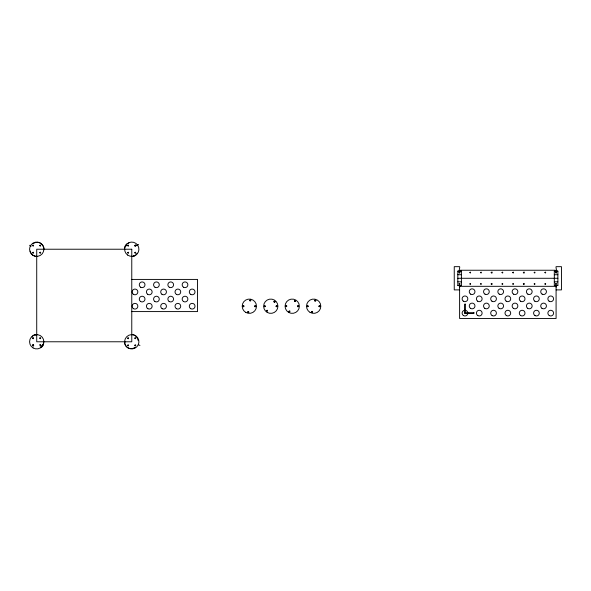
<?xml version="1.0" encoding="UTF-8"?>
<svg xmlns="http://www.w3.org/2000/svg" width="591" height="591" viewBox="0 0 591 591"><rect width="100%" height="100%" fill="white"/><g stroke="black" fill="none" stroke-linecap="round" stroke-linejoin="round"><path stroke-width="0.89" d="M135.93 245.738L135.915 245.487M459 272.577C460.263 270.597 460.352 274.438 459.008 272.687M555.481 272.577C556.685 270.575 556.944 274.49 555.496 272.687M556.087 287.137L556.471 285.941L555.274 286.317M124.479 341.657L125.166 342.1M285.756 306.005C288.024 305.975 285.808 305.03 285.793 306.515C287.204 306.766 287.182 306.463 285.756 306.434M42.921 344.516L43.062 344.051L42.862 344.701M42.463 345.484L42.737 344.885L42.412 345.705M126.171 245.243L126.193 245.945M33.657 345.646L33.355 345.905M133.928 255.615L133.263 255.8M32.926 243.765L32.993 243.706A7.144 6.966 -61.2 0 1 44.044 249.771L43.35 249.395M137.053 245.494L138.56 244.423M36.923 334.794L35.283 334.831L35.733 334.824M33.148 344.76L33.731 345.284L33.222 344.767M36.058 334.801L36.819 334.801M457.818 271.151L461.394 271.151L461.394 285.409L457.818 285.409L457.818 271.151A7.351 7.351 0 0 1 461.394 271.151M554.306 271.151L557.874 271.151L557.874 285.409L554.306 285.409L554.306 271.151A7.351 7.351 0 0 1 557.874 271.151M457.818 274.726L461.394 274.726M554.306 274.726L557.874 274.726M457.818 278.28L557.874 278.28M131.365 279.417L197.527 279.417L197.527 311.583L131.365 311.583M457.818 281.833L461.394 281.833M554.306 281.833L557.874 281.833M459.606 289.893L454.25 289.893L454.25 266.667L459.606 266.667C460.323 267.368 457.951 272.111 460.426 270.242L555.274 270.242C557.682 272.119 555.533 267.346 556.087 266.667L561.45 266.667L561.45 289.893L556.087 289.893M460.426 286.317L459.229 285.941L459.606 287.137M138.272 344.693L139.949 345.447M29.55 245.287L31.153 246.166M32.778 345.809L33.259 345.927L32.712 345.75M135.753 244.984L136.24 245.494M39.929 344.509L41.695 347.013M557.874 285.409A7.351 7.351 0 0 1 554.306 285.409M461.394 285.409A7.351 7.351 0 0 1 457.818 285.409M36.782 256.509A7.144 6.966 -61.2 0 1 30.207 251.094M137.149 253.207A7.144 6.316 54.8 0 1 131.483 256.553M124.546 249.505A7.144 6.316 54.8 0 1 128.912 242.975M131.549 334.476A7.144 6.774 -65.8 0 1 138.072 340.32M135.287 347.146A7.144 6.774 -65.8 0 1 128.151 347.981A7.144 6.774 -65.8 0 1 124.465 341.783M43.49 341.229A7.144 5.489 54.7 0 1 40.38 347.634M32.01 337.062A7.144 5.489 54.7 0 1 36.834 334.587M40.454 345.831L40.86 345.181L40.085 344.797L39.974 345.846L41.104 345.491L40.461 345.794M266.393 310.711C267.287 311.76 268.24 310.932 266.401 310.866C267.228 309.684 268.203 310.452 266.393 310.711M273.951 301.661C274.483 303.013 276.226 301.225 274.165 302.164C273.825 300.538 276.315 301.262 273.951 301.661M134.755 245.62C135.236 246.75 136.765 245.79 134.829 245.937C134.77 244.63 136.728 245.051 134.755 245.612M288.859 311.398C289.605 312.573 290.942 311.309 288.918 311.693C289.154 310.238 291.045 311.184 288.859 311.368M294.37 300.974C294.843 302.437 296.689 300.25 294.687 301.543C293.793 299.984 296.926 300.42 294.37 300.937M311.442 311.856C312.1 313.09 313.629 311.62 311.553 312.24C311.583 310.718 313.703 311.583 311.45 311.812M314.663 300.509C315.166 302.474 316.303 299.297 315.838 300.767C313.186 301.742 316.776 298.47 314.663 300.509M32.557 345.314L33.022 344.775L32.564 345.247M247.755 311.989C248.227 313.393 250.067 311.487 247.984 312.513C247.555 310.969 250.067 311.494 247.755 311.989M249.712 300.361C250.222 301.765 252.025 299.859 249.904 300.849C249.594 299.268 252.039 299.962 249.712 300.361M32.557 245.612C33.983 247.585 33.621 243.625 32.557 245.612M32.557 252.756C33.79 254.765 33.923 250.806 32.564 252.712M32.557 338.163C33.665 340.209 34.108 336.235 32.564 338.118M39.708 245.612C40.949 247.636 41.06 243.61 39.708 245.612M39.708 252.756C41.03 254.743 41.001 250.724 39.708 252.712M39.708 338.163C41.111 340.128 40.845 336.198 39.708 338.118M127.612 245.612C128.904 247.607 128.934 243.61 127.612 245.612M127.612 252.756C128.653 254.802 129.237 250.865 127.619 252.712M127.612 338.163C128.727 340.187 129.104 336.331 127.619 338.118M127.612 345.307C129.001 347.286 128.698 343.327 127.619 345.262M134.755 252.756C136.07 254.765 135.952 250.798 134.763 252.712M134.755 338.163C135.945 340.18 136.226 336.235 134.763 338.118M134.755 345.307C135.974 347.309 136.211 343.341 134.763 345.262M242.835 306.175C243.219 307.652 245.176 305.562 243.16 306.759C241.918 304.949 245.723 305.754 242.835 306.175M254.625 306.175C255.053 307.793 256.93 305.259 255.068 306.803C253.79 305.355 257.248 305.451 254.625 306.175M264.273 306.175C264.761 307.571 266.578 305.665 264.517 306.707C263.978 305.111 266.726 305.746 264.273 306.175M276.071 306.175C276.544 307.579 278.376 305.673 276.307 306.707C275.798 305.119 278.487 305.746 276.071 306.175M297.509 306.175C297.901 307.615 299.829 305.606 297.834 306.759C296.593 304.949 300.398 305.754 297.509 306.175M307.157 306.175C307.66 307.615 309.492 305.591 307.364 306.677C306.958 305.082 309.551 305.783 307.157 306.175M318.948 306.175C319.339 307.652 321.29 305.547 319.273 306.759C318.446 305.163 321.482 305.68 318.948 306.175M459 283.931C460.064 286.081 460.566 282.04 459 283.931M469.867 272.532C470.813 274.135 470.894 271.062 469.875 272.488M469.867 283.939C470.813 285.549 470.916 282.424 469.867 283.939M480.586 272.532C481.429 274.15 481.746 271.106 480.594 272.488M480.586 283.939C481.658 285.512 481.517 282.387 480.586 283.939M491.165 272.517C492.104 274.667 492.924 270.7 491.173 272.466M491.165 283.931C492.229 286.088 492.724 282.025 491.165 283.931M502.025 272.532C502.875 274.187 503.214 271.003 502.025 272.532M502.025 283.939C503.03 285.542 503.022 282.395 502.025 283.939M512.744 272.532C513.535 274.18 514.007 271.07 512.752 272.488M512.744 283.939C513.697 285.542 513.823 282.446 512.744 283.939M523.323 272.517C524.306 274.66 525.007 270.715 523.331 272.466M523.323 283.931C524.328 286.103 524.993 281.988 523.323 283.931M534.19 272.532C534.981 274.15 535.527 271.062 534.19 272.488M534.19 283.939C535.114 285.564 535.291 282.424 534.19 283.939M544.909 272.532C545.796 274.135 546.121 271.018 544.909 272.488M544.909 283.939C545.67 285.593 546.18 282.483 544.909 283.939M555.488 283.931C556.493 286.096 557.143 282.018 555.488 283.931M131.771 249.225L36.723 249.225L36.723 341.775L131.771 341.775L131.771 249.225M556.087 286.317L459.606 286.317L459.606 318.483L556.087 318.483L556.087 286.317M465.413 304.188L464.519 304.188L464.519 313.119L465.413 313.119L465.413 304.188M473.901 312.676L464.969 312.676L464.969 313.562L473.901 313.562L473.901 312.676M549.298 315.594A2.859 2.859 0 0 0 553.59 313.119A2.859 2.859 0 0 0 549.298 310.644A2.859 2.859 0 0 0 549.298 315.594M541.94 308.31A2.859 2.859 0 0 0 546.431 306.227A2.859 2.859 0 0 0 542.383 303.375A2.859 2.859 0 0 0 541.94 308.31M542.154 294.155A2.859 2.859 0 0 0 546.439 291.681A2.859 2.859 0 0 0 542.154 289.206A2.859 2.859 0 0 0 542.154 294.155M549.083 301.166A2.859 2.859 0 0 0 553.575 299.083A2.859 2.859 0 0 0 549.527 296.231A2.859 2.859 0 0 0 549.083 301.166M520.494 301.166A2.859 2.859 0 0 0 524.993 299.083A2.859 2.859 0 0 0 520.944 296.231A2.859 2.859 0 0 0 520.494 301.166M534.789 301.166A2.859 2.859 0 0 0 539.28 299.083A2.859 2.859 0 0 0 535.232 296.231A2.859 2.859 0 0 0 534.789 301.166M527.859 294.155A2.859 2.859 0 0 0 532.151 291.681A2.859 2.859 0 0 0 527.859 289.206A2.859 2.859 0 0 0 527.859 294.155M513.564 294.155A2.859 2.859 0 0 0 517.856 291.681A2.859 2.859 0 0 0 513.564 289.206A2.859 2.859 0 0 0 513.564 294.155M513.35 308.31A2.859 2.859 0 0 0 517.842 306.227A2.859 2.859 0 0 0 513.793 303.375A2.859 2.859 0 0 0 513.35 308.31M527.645 308.31A2.859 2.859 0 0 0 532.136 306.227A2.859 2.859 0 0 0 528.088 303.375A2.859 2.859 0 0 0 527.645 308.31M535.01 315.594A2.859 2.859 0 0 0 539.295 313.119A2.859 2.859 0 0 0 535.01 310.644A2.859 2.859 0 0 0 535.01 315.594M506.421 315.594A2.859 2.859 0 0 0 510.705 313.119A2.859 2.859 0 0 0 506.421 310.644A2.859 2.859 0 0 0 506.421 315.594M520.715 315.594A2.859 2.859 0 0 0 525 313.119A2.859 2.859 0 0 0 520.715 310.644A2.859 2.859 0 0 0 520.715 315.594M463.322 301.166A2.859 2.859 0 0 0 467.813 299.083A2.859 2.859 0 0 0 463.765 296.231A2.859 2.859 0 0 0 463.322 301.166M477.617 301.166A2.859 2.859 0 0 0 482.108 299.083A2.859 2.859 0 0 0 478.06 296.231A2.859 2.859 0 0 0 477.617 301.166M491.911 301.166A2.859 2.859 0 0 0 496.403 299.083A2.859 2.859 0 0 0 492.355 296.231A2.859 2.859 0 0 0 491.911 301.166M506.206 301.166A2.859 2.859 0 0 0 510.698 299.083A2.859 2.859 0 0 0 506.65 296.231A2.859 2.859 0 0 0 506.206 301.166M499.269 294.155A2.859 2.859 0 0 0 503.562 291.681A2.859 2.859 0 0 0 499.269 289.206A2.859 2.859 0 0 0 499.269 294.155M484.982 294.155A2.859 2.859 0 0 0 489.267 291.681A2.859 2.859 0 0 0 484.982 289.206A2.859 2.859 0 0 0 484.982 294.155M470.687 294.155A2.859 2.859 0 0 0 474.972 291.681A2.859 2.859 0 0 0 470.687 289.206A2.859 2.859 0 0 0 470.687 294.155M470.466 308.31A2.859 2.859 0 0 0 474.965 306.227A2.859 2.859 0 0 0 470.916 303.375A2.859 2.859 0 0 0 470.466 308.31M484.76 308.31A2.859 2.859 0 0 0 489.252 306.227A2.859 2.859 0 0 0 485.204 303.375A2.859 2.859 0 0 0 484.76 308.31M499.055 308.31A2.859 2.859 0 0 0 503.547 306.227A2.859 2.859 0 0 0 499.498 303.375A2.859 2.859 0 0 0 499.055 308.31M492.126 315.594A2.859 2.859 0 0 0 496.41 313.119A2.859 2.859 0 0 0 492.126 310.644A2.859 2.859 0 0 0 492.126 315.594M477.831 315.594A2.859 2.859 0 0 0 482.123 313.119A2.859 2.859 0 0 0 477.831 310.644A2.859 2.859 0 0 0 477.831 315.594M463.536 315.594A2.859 2.859 0 0 0 467.828 313.119A2.859 2.859 0 0 0 463.536 310.644A2.859 2.859 0 0 0 463.536 315.594M33.148 255.415A7.144 7.144 0 0 0 43.867 249.225A7.144 7.144 0 0 0 33.148 243.034A7.144 7.144 0 0 0 33.148 255.415M127.656 255.068A7.144 7.144 0 0 0 138.892 249.867A7.144 7.144 0 0 0 128.772 242.738A7.144 7.144 0 0 0 127.656 255.068M127.656 347.619A7.144 7.144 0 0 0 138.892 342.418A7.144 7.144 0 0 0 128.772 335.289A7.144 7.144 0 0 0 127.656 347.619M33.148 347.966A7.144 7.144 0 0 0 43.867 341.775A7.144 7.144 0 0 0 33.148 335.585A7.144 7.144 0 0 0 33.148 347.966M190.73 308.694A2.859 2.859 0 0 0 195.023 306.219A2.859 2.859 0 0 0 190.73 303.744A2.859 2.859 0 0 0 190.73 308.694M183.373 301.41A2.859 2.859 0 0 0 187.864 299.327A2.859 2.859 0 0 0 183.816 296.483A2.859 2.859 0 0 0 183.373 301.41M183.587 287.256A2.859 2.859 0 0 0 187.872 284.781A2.859 2.859 0 0 0 183.587 282.306A2.859 2.859 0 0 0 183.587 287.256M190.73 294.399A2.859 2.859 0 0 0 195.023 291.924A2.859 2.859 0 0 0 190.73 289.45A2.859 2.859 0 0 0 190.73 294.399M161.927 294.266A2.859 2.859 0 0 0 166.426 292.183A2.859 2.859 0 0 0 162.377 289.331A2.859 2.859 0 0 0 161.927 294.266M176.443 294.399A2.859 2.859 0 0 0 180.728 291.924A2.859 2.859 0 0 0 176.443 289.45A2.859 2.859 0 0 0 176.443 294.399M169.292 287.256A2.859 2.859 0 0 0 173.584 284.781A2.859 2.859 0 0 0 169.292 282.306A2.859 2.859 0 0 0 169.292 287.256M154.997 287.256A2.859 2.859 0 0 0 159.289 284.781A2.859 2.859 0 0 0 154.997 282.306A2.859 2.859 0 0 0 154.997 287.256M154.783 301.41A2.859 2.859 0 0 0 159.274 299.327A2.859 2.859 0 0 0 155.226 296.483A2.859 2.859 0 0 0 154.783 301.41M169.078 301.41A2.859 2.859 0 0 0 173.569 299.327A2.859 2.859 0 0 0 169.521 296.483A2.859 2.859 0 0 0 169.078 301.41M176.443 308.694A2.859 2.859 0 0 0 180.728 306.219A2.859 2.859 0 0 0 176.443 303.744A2.859 2.859 0 0 0 176.443 308.694M147.853 308.694A2.859 2.859 0 0 0 152.138 306.219A2.859 2.859 0 0 0 147.853 303.744A2.859 2.859 0 0 0 147.853 308.694M162.148 308.694A2.859 2.859 0 0 0 166.433 306.219A2.859 2.859 0 0 0 162.148 303.744A2.859 2.859 0 0 0 162.148 308.694M133.344 294.266A2.859 2.859 0 0 0 137.836 292.183A2.859 2.859 0 0 0 133.788 289.331A2.859 2.859 0 0 0 133.344 294.266M147.639 294.266A2.859 2.859 0 0 0 152.131 292.183A2.859 2.859 0 0 0 148.082 289.331A2.859 2.859 0 0 0 147.639 294.266M140.71 287.256A2.859 2.859 0 0 0 144.994 284.781A2.859 2.859 0 0 0 140.71 282.306A2.859 2.859 0 0 0 140.71 287.256M140.488 301.41A2.859 2.859 0 0 0 144.98 299.327A2.859 2.859 0 0 0 140.931 296.483A2.859 2.859 0 0 0 140.488 301.41M133.559 308.694A2.859 2.859 0 0 0 137.851 306.219A2.859 2.859 0 0 0 133.559 303.744A2.859 2.859 0 0 0 133.559 308.694M245.767 312.41A7.144 7.144 0 0 0 256.487 306.219A7.144 7.144 0 0 0 245.767 300.029A7.144 7.144 0 0 0 245.767 312.41M267.206 312.41A7.144 7.144 0 0 0 277.925 306.219A7.144 7.144 0 0 0 267.206 300.029A7.144 7.144 0 0 0 267.206 312.41M288.644 312.41A7.144 7.144 0 0 0 299.364 306.219A7.144 7.144 0 0 0 288.644 300.029A7.144 7.144 0 0 0 288.644 312.41M310.083 312.41A7.144 7.144 0 0 0 320.81 306.219A7.144 7.144 0 0 0 310.083 300.029A7.144 7.144 0 0 0 310.083 312.41"/></g></svg>
